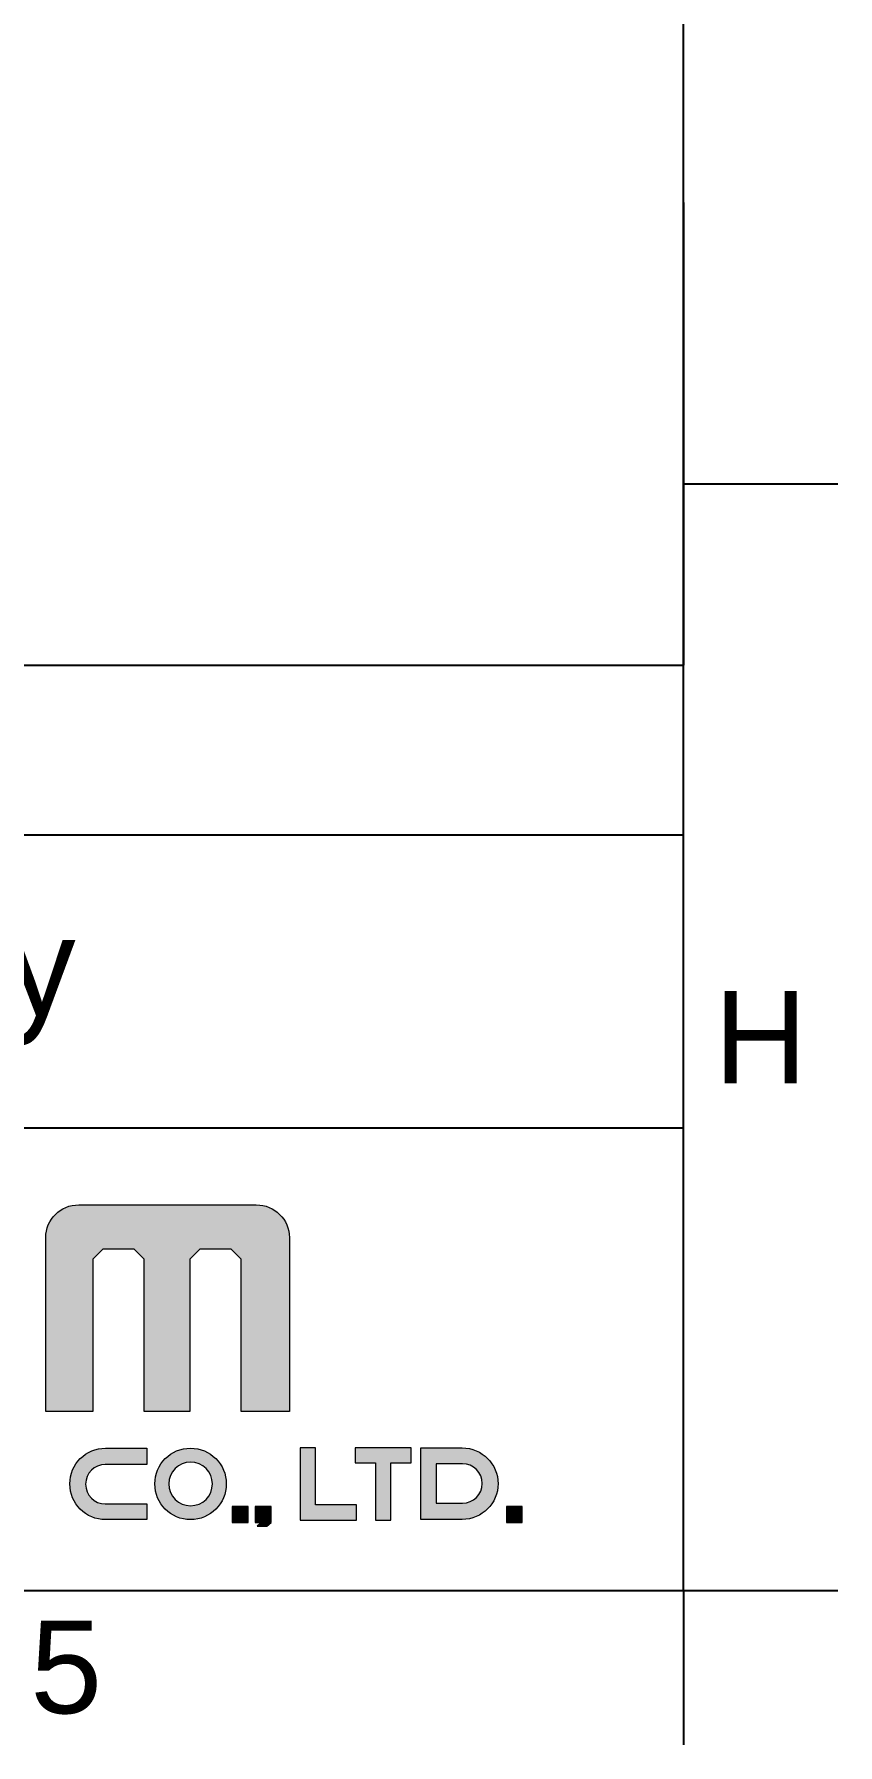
# Model space of a CAD drawing. Header units: millimetres. Extents: x 2316 to 2526, y 318 to 615.
# Drawn here: x 2500.2 to 2526.3, y 317.8 to 373.3 of the extents above; entities that cross this region are included whole.
import ezdxf

# ---------------------------------------------------------------- set-up
doc = ezdxf.new("R2010")
doc.units = ezdxf.units.MM
doc.header["$LTSCALE"] = 0.1
doc.layers.add('FORM', color=7, linetype='Continuous')
doc.layers.add('TEXT', color=2, linetype='Continuous')
doc.styles.get("Standard").update_dxf_attribs({"font": 'arial.ttf'})

msp = doc.modelspace()

# ---------------------------------------------------------------- hatches: boundary and pattern name
at = {"layer": 'TEXT'}
h = msp.add_hatch(color=2, dxfattribs=at)
h.dxf.hatch_style = 2
edge = h.paths.add_edge_path()
edge.add_spline(control_points=[(2507.4109, 335.3523), (2507.4109, 335.3523), (2501.6583, 335.3523), (2501.6583, 335.3523), (2501.0666, 335.3523), (2500.5874, 334.8763), (2500.5874, 334.2892), (2500.5874, 334.2892), (2500.5874, 328.657), (2500.5874, 328.657), (2500.5874, 328.657), (2502.1159, 328.657), (2502.1159, 328.657), (2502.1159, 328.657), (2502.1159, 333.5917), (2502.1159, 333.5917), (2502.1159, 333.5917), (2502.4337, 333.9122), (2502.4337, 333.9122), (2502.4337, 333.9122), (2503.4587, 333.9122), (2503.4587, 333.9122), (2503.4587, 333.9122), (2503.778, 333.5917), (2503.778, 333.5917), (2503.778, 333.5917), (2503.778, 328.657), (2503.778, 328.657), (2503.778, 328.657), (2505.2544, 328.657), (2505.2544, 328.657), (2505.2544, 328.657), (2505.2544, 333.5917), (2505.2544, 333.5917), (2505.2544, 333.5917), (2505.5773, 333.9122), (2505.5773, 333.9122), (2505.5773, 333.9122), (2506.5983, 333.9122), (2506.5983, 333.9122), (2506.5983, 333.9122), (2506.9162, 333.5917), (2506.9162, 333.5917), (2506.9162, 333.5917), (2506.9162, 328.657), (2506.9162, 328.657), (2506.9162, 328.657), (2508.4817, 328.657), (2508.4817, 328.657), (2508.4817, 328.657), (2508.4817, 334.2892), (2508.4817, 334.2892), (2508.4817, 334.8763), (2508.0004, 335.3523), (2507.4109, 335.3523)], knot_values=[0, 0, 0, 0, 1, 1, 1, 2, 2, 2, 3, 3, 3, 4, 4, 4, 5, 5, 5, 6, 6, 6, 7, 7, 7, 8, 8, 8, 9, 9, 9, 10, 10, 10, 11, 11, 11, 12, 12, 12, 13, 13, 13, 14, 14, 14, 15, 15, 15, 16, 16, 16, 17, 17, 17, 18, 18, 18, 18], degree=3, periodic=0)
h = msp.add_hatch(color=2, dxfattribs=at)
h.dxf.hatch_style = 2
edge = h.paths.add_edge_path()
edge.add_spline(control_points=[(2501.3696, 326.3052), (2501.3696, 325.6659), (2501.8872, 325.1466), (2502.5281, 325.1466), (2502.5281, 325.1466), (2503.8672, 325.1466), (2503.8672, 325.1466), (2503.8672, 325.1466), (2503.8672, 325.6578), (2503.8672, 325.6578), (2503.8672, 325.6578), (2502.5194, 325.6578), (2502.5194, 325.6578), (2502.1662, 325.6578), (2501.8811, 325.9433), (2501.8811, 326.2957), (2501.8811, 326.6504), (2502.1662, 326.9351), (2502.5194, 326.9351), (2502.5194, 326.9351), (2503.8672, 326.9351), (2503.8672, 326.9351), (2503.8672, 326.9351), (2503.8672, 327.4637), (2503.8672, 327.4637), (2503.8672, 327.4637), (2502.5281, 327.4637), (2502.5281, 327.4637), (2501.8872, 327.4637), (2501.3696, 326.946), (2501.3696, 326.3052)], knot_values=[0, 0, 0, 0, 1, 1, 1, 2, 2, 2, 3, 3, 3, 4, 4, 4, 5, 5, 5, 6, 6, 6, 7, 7, 7, 8, 8, 8, 9, 9, 9, 10, 10, 10, 10], degree=3, periodic=0)
h = msp.add_hatch(color=2, dxfattribs=at)
h.dxf.hatch_style = 2
edge = h.paths.add_edge_path()
edge.add_spline(control_points=[(2505.2813, 327.4637), (2504.6413, 327.4637), (2504.1228, 326.9453), (2504.1228, 326.3052), (2504.1228, 325.6659), (2504.6413, 325.1474), (2505.2813, 325.1474), (2505.9211, 325.1474), (2506.4395, 325.6659), (2506.4395, 326.3052), (2506.4395, 326.9453), (2505.9211, 327.4637), (2505.2813, 327.4637)], knot_values=[0, 0, 0, 0, 1, 1, 1, 2, 2, 2, 3, 3, 3, 4, 4, 4, 4], degree=3, periodic=0)
edge = h.paths.add_edge_path()
edge.add_spline(control_points=[(2505.2813, 325.5975), (2504.8903, 325.5975), (2504.5733, 325.9149), (2504.5733, 326.3052), (2504.5733, 326.697), (2504.8903, 327.0137), (2505.2813, 327.0137), (2505.6724, 327.0137), (2505.9892, 326.697), (2505.9892, 326.3052), (2505.9892, 325.9149), (2505.6724, 325.5975), (2505.2813, 325.5975)], knot_values=[0, 0, 0, 0, 1, 1, 1, 2, 2, 2, 3, 3, 3, 4, 4, 4, 4], degree=3, periodic=0)
h = msp.add_hatch(color=2, dxfattribs=at)
h.dxf.hatch_style = 2
h.paths.add_polyline_path([(2509.329, 327.4797), (2508.8361, 327.4797), (2508.8361, 325.6229), (2508.8361, 325.1299), (2509.329, 325.1299), (2510.654, 325.1299), (2510.654, 325.6229), (2509.329, 325.6229)])
h = msp.add_hatch(color=2, dxfattribs=at)
h.dxf.hatch_style = 2
h.paths.add_polyline_path([(2511.2751, 327.4797), (2510.6125, 327.4797), (2510.6125, 326.9867), (2511.2751, 326.9867), (2511.2751, 325.1299), (2511.768, 325.1299), (2511.768, 326.9867), (2512.4303, 326.9867), (2512.4303, 327.4797), (2511.768, 327.4797)])
h = msp.add_hatch(color=2, dxfattribs=at)
h.dxf.hatch_style = 2
edge = h.paths.add_edge_path()
edge.add_spline(control_points=[(2514.0863, 327.4717), (2514.0863, 327.4717), (2512.747, 327.4717), (2512.747, 327.4717), (2512.747, 327.4717), (2512.747, 325.1546), (2512.747, 325.1546), (2512.747, 325.1546), (2514.0863, 325.1546), (2514.0863, 325.1546), (2514.7269, 325.1546), (2515.2448, 325.6724), (2515.2448, 326.3132), (2515.2448, 326.9526), (2514.7269, 327.4717), (2514.0863, 327.4717)], knot_values=[0, 0, 0, 0, 1, 1, 1, 2, 2, 2, 3, 3, 3, 4, 4, 4, 5, 5, 5, 5], degree=3, periodic=0)
edge = h.paths.add_edge_path()
edge.add_spline(control_points=[(2514.0945, 325.6833), (2514.0945, 325.6833), (2513.24, 325.6833), (2513.24, 325.6833), (2513.24, 325.6833), (2513.24, 326.9599), (2513.24, 326.9599), (2513.24, 326.9599), (2514.0945, 326.9599), (2514.0945, 326.9599), (2514.4481, 326.9599), (2514.7331, 326.6751), (2514.7331, 326.322), (2514.7331, 325.968), (2514.4481, 325.6833), (2514.0945, 325.6833)], knot_values=[0, 0, 0, 0, 1, 1, 1, 2, 2, 2, 3, 3, 3, 4, 4, 4, 5, 5, 5, 5], degree=3, periodic=0)
h = msp.add_hatch(color=2, dxfattribs=at)
h.dxf.hatch_style = 2
h.paths.add_polyline_path([(2506.6318, 325.0564), (2507.1433, 325.0564), (2507.1433, 325.5682), (2506.6318, 325.5682)])
h = msp.add_hatch(color=2, dxfattribs=at)
h.dxf.hatch_style = 2
h.paths.add_polyline_path([(2507.3785, 325.0564), (2507.5832, 325.0564), (2507.44, 324.9333), (2507.747, 324.9333), (2507.8905, 325.0564), (2507.8905, 325.5682), (2507.3785, 325.5682)])
h = msp.add_hatch(color=2, dxfattribs=at)
h.dxf.hatch_style = 2
h.paths.add_polyline_path([(2515.5131, 325.0564), (2516.0246, 325.0564), (2516.0246, 325.5682), (2515.5131, 325.5682)])

# ---------------------------------------------------------------- linework, layer by layer
at = {"layer": 'FORM'}
for p, q in [((2521.2511, 322.8487), (2521.2511, 609.8487)), ((2521.2511, 367.8487), (2521.2511, 352.8487)), ((2521.2511, 358.7237), (2526.2511, 358.7237)), ((2414.2511, 352.8487), (2521.2511, 352.8487)), ((2521.2511, 337.8487), (2521.2511, 352.8487)), ((2461.2511, 347.3487), (2521.2511, 347.3487)), ((2321.2572, 337.8487), (2521.2511, 337.8487)), ((2321.2511, 322.8487), (2521.2511, 322.8487)), ((2521.2511, 322.8487), (2521.2511, 317.8487)), ((2521.2511, 322.8487), (2526.2511, 322.8487))]:
    msp.add_line(p, q, dxfattribs=at)
at = {"layer": 'TEXT', "lineweight": 0}
for points in [[(2509.329, 327.4797), (2508.8361, 327.4797), (2508.8361, 325.6229), (2508.8361, 325.1299), (2509.329, 325.1299), (2510.654, 325.1299), (2510.654, 325.6229), (2509.329, 325.6229), (2509.329, 327.4797)], [(2511.2751, 327.4797), (2510.6125, 327.4797), (2510.6125, 326.9867), (2511.2751, 326.9867), (2511.2751, 325.1299), (2511.768, 325.1299), (2511.768, 326.9867), (2512.4303, 326.9867), (2512.4303, 327.4797), (2511.768, 327.4797), (2511.2751, 327.4797)], [(2506.6318, 325.0564), (2507.1433, 325.0564), (2507.1433, 325.5682), (2506.6318, 325.5682), (2506.6318, 325.0564)], [(2507.3785, 325.0564), (2507.5832, 325.0564), (2507.44, 324.9333), (2507.747, 324.9333), (2507.8905, 325.0564), (2507.8905, 325.5682), (2507.3785, 325.5682), (2507.3785, 325.0564)], [(2515.5131, 325.0564), (2516.0246, 325.0564), (2516.0246, 325.5682), (2515.5131, 325.5682), (2515.5131, 325.0564)]]:
    msp.add_lwpolyline(points, dxfattribs=at)
for points, knots in [([(2507.4109, 335.3523), (2507.4109, 335.3523), (2501.6583, 335.3523), (2501.6583, 335.3523), (2501.0666, 335.3523), (2500.5874, 334.8763), (2500.5874, 334.2892), (2500.5874, 334.2892), (2500.5874, 328.657), (2500.5874, 328.657), (2500.5874, 328.657), (2502.1159, 328.657), (2502.1159, 328.657), (2502.1159, 328.657), (2502.1159, 333.5917), (2502.1159, 333.5917), (2502.1159, 333.5917), (2502.4337, 333.9122), (2502.4337, 333.9122), (2502.4337, 333.9122), (2503.4587, 333.9122), (2503.4587, 333.9122), (2503.4587, 333.9122), (2503.778, 333.5917), (2503.778, 333.5917), (2503.778, 333.5917), (2503.778, 328.657), (2503.778, 328.657), (2503.778, 328.657), (2505.2544, 328.657), (2505.2544, 328.657), (2505.2544, 328.657), (2505.2544, 333.5917), (2505.2544, 333.5917), (2505.2544, 333.5917), (2505.5773, 333.9122), (2505.5773, 333.9122), (2505.5773, 333.9122), (2506.5983, 333.9122), (2506.5983, 333.9122), (2506.5983, 333.9122), (2506.9162, 333.5917), (2506.9162, 333.5917), (2506.9162, 333.5917), (2506.9162, 328.657), (2506.9162, 328.657), (2506.9162, 328.657), (2508.4817, 328.657), (2508.4817, 328.657), (2508.4817, 328.657), (2508.4817, 334.2892), (2508.4817, 334.2892), (2508.4817, 334.8763), (2508.0004, 335.3523), (2507.4109, 335.3523)], [0, 0, 0, 0, 1, 1, 1, 2, 2, 2, 3, 3, 3, 4, 4, 4, 5, 5, 5, 6, 6, 6, 7, 7, 7, 8, 8, 8, 9, 9, 9, 10, 10, 10, 11, 11, 11, 12, 12, 12, 13, 13, 13, 14, 14, 14, 15, 15, 15, 16, 16, 16, 17, 17, 17, 18, 18, 18, 18]), ([(2501.3696, 326.3052), (2501.3696, 325.6659), (2501.8872, 325.1466), (2502.5281, 325.1466), (2502.5281, 325.1466), (2503.8672, 325.1466), (2503.8672, 325.1466), (2503.8672, 325.1466), (2503.8672, 325.6578), (2503.8672, 325.6578), (2503.8672, 325.6578), (2502.5194, 325.6578), (2502.5194, 325.6578), (2502.1662, 325.6578), (2501.8811, 325.9433), (2501.8811, 326.2957), (2501.8811, 326.6504), (2502.1662, 326.9351), (2502.5194, 326.9351), (2502.5194, 326.9351), (2503.8672, 326.9351), (2503.8672, 326.9351), (2503.8672, 326.9351), (2503.8672, 327.4637), (2503.8672, 327.4637), (2503.8672, 327.4637), (2502.5281, 327.4637), (2502.5281, 327.4637), (2501.8872, 327.4637), (2501.3696, 326.946), (2501.3696, 326.3052)], [0, 0, 0, 0, 1, 1, 1, 2, 2, 2, 3, 3, 3, 4, 4, 4, 5, 5, 5, 6, 6, 6, 7, 7, 7, 8, 8, 8, 9, 9, 9, 10, 10, 10, 10]), ([(2505.2813, 327.4637), (2504.6413, 327.4637), (2504.1228, 326.9453), (2504.1228, 326.3052), (2504.1228, 325.6659), (2504.6413, 325.1474), (2505.2813, 325.1474), (2505.9211, 325.1474), (2506.4395, 325.6659), (2506.4395, 326.3052), (2506.4395, 326.9453), (2505.9211, 327.4637), (2505.2813, 327.4637)], [0, 0, 0, 0, 1, 1, 1, 2, 2, 2, 3, 3, 3, 4, 4, 4, 4]), ([(2514.0863, 327.4717), (2514.0863, 327.4717), (2512.747, 327.4717), (2512.747, 327.4717), (2512.747, 327.4717), (2512.747, 325.1546), (2512.747, 325.1546), (2512.747, 325.1546), (2514.0863, 325.1546), (2514.0863, 325.1546), (2514.7269, 325.1546), (2515.2448, 325.6724), (2515.2448, 326.3132), (2515.2448, 326.9526), (2514.7269, 327.4717), (2514.0863, 327.4717)], [0, 0, 0, 0, 1, 1, 1, 2, 2, 2, 3, 3, 3, 4, 4, 4, 5, 5, 5, 5]), ([(2505.2813, 325.5975), (2504.8903, 325.5975), (2504.5733, 325.9149), (2504.5733, 326.3052), (2504.5733, 326.697), (2504.8903, 327.0137), (2505.2813, 327.0137), (2505.6724, 327.0137), (2505.9892, 326.697), (2505.9892, 326.3052), (2505.9892, 325.9149), (2505.6724, 325.5975), (2505.2813, 325.5975)], [0, 0, 0, 0, 1, 1, 1, 2, 2, 2, 3, 3, 3, 4, 4, 4, 4]), ([(2514.0945, 325.6833), (2514.0945, 325.6833), (2513.24, 325.6833), (2513.24, 325.6833), (2513.24, 325.6833), (2513.24, 326.9599), (2513.24, 326.9599), (2513.24, 326.9599), (2514.0945, 326.9599), (2514.0945, 326.9599), (2514.4481, 326.9599), (2514.7331, 326.6751), (2514.7331, 326.322), (2514.7331, 325.968), (2514.4481, 325.6833), (2514.0945, 325.6833)], [0, 0, 0, 0, 1, 1, 1, 2, 2, 2, 3, 3, 3, 4, 4, 4, 5, 5, 5, 5])]:
    msp.add_open_spline(points, degree=3, knots=knots, dxfattribs=at)

# ---------------------------------------------------------------- texts
at = {"layer": 'FORM', "char_height": 3, "attachment_point": 5}
for s, width, insert in [('H', 5, (2523.7511, 340.7862)), ('5', 40, (2501.2511, 320.3487))]:
    msp.add_mtext_dynamic_manual_height_columns(s, width=width, gutter_width=12.5, heights=[0], dxfattribs=dict(at, insert=insert))
at = {"layer": 'TEXT', "insert": (2491.2511, 342.5987), "char_height": 3.2, "attachment_point": 5}
msp.add_mtext_dynamic_manual_height_columns('Accessory', width=60, gutter_width=12.5, heights=[0], dxfattribs=at)

doc.saveas('drawing.dxf')
